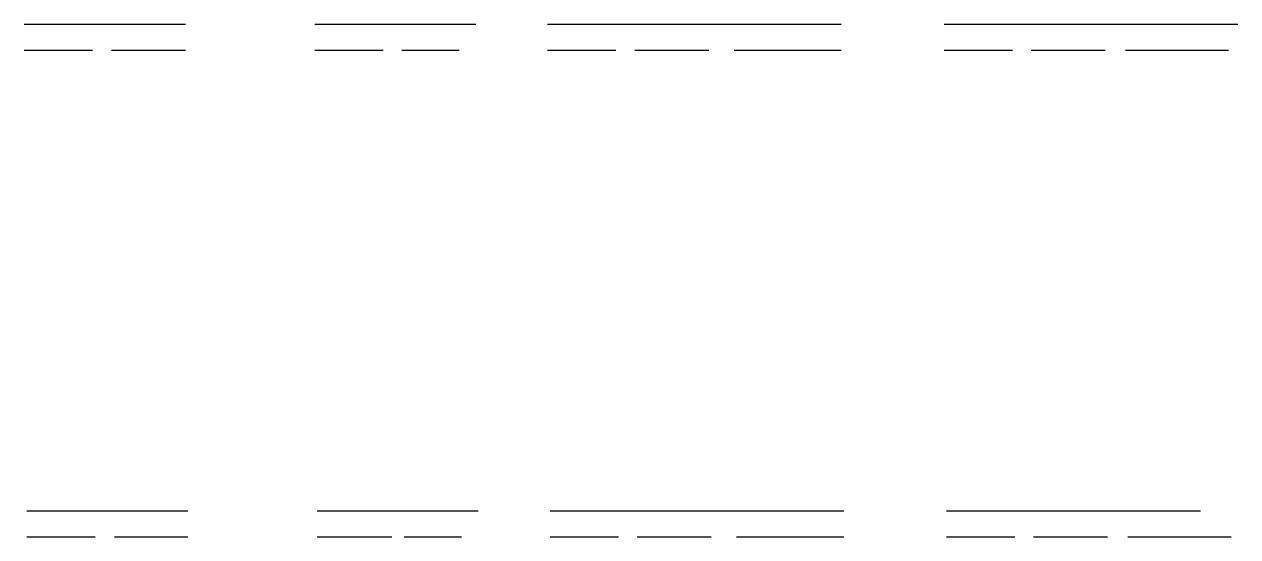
# Model space of a CAD drawing. Extents: x 41 to 950, y 147 to 532.
import ezdxf

# ---------------------------------------------------------------- set-up
doc = ezdxf.new("R2010")
doc.units = 0
doc.layers.add('Waende', color=7, linetype='CONTINUOUS')

msp = doc.modelspace()

# ---------------------------------------------------------------- linework, layer by layer
at = {"layer": 'Waende', "color": 7}
for p, q in [((41.069805, 531.674108), (161.78408, 531.674108)), ((258.72166, 531.671508), (379.43594, 531.671508)), ((433.20504, 531.669518), (653.26781, 531.669518)), ((730.22679, 531.669678), (950.28959, 531.669678)), ((41.101055, 512.283548), (92.31542, 512.283548)), ((106.31975, 512.285018), (161.78408, 512.285018)), ((258.71838, 512.284858), (309.93274, 512.284858)), ((323.96998, 512.286328), (366.93431, 512.286328)), ((433.20504, 512.282868), (484.41941, 512.282868)), ((498.45336, 512.284338), (553.91768, 512.284338)), ((573.05475, 512.286328), (653.26781, 512.286328)), ((730.2235, 512.283028), (781.43787, 512.283028)), ((795.47511, 512.284498), (850.93943, 512.284498)), ((866.07852, 512.282578), (943.46316, 512.282578)), ((42.871712, 166.695768), (163.58599, 166.695768)), ((260.52357, 166.693168), (381.23785, 166.693168)), ((435.00695, 166.691178), (655.0697, 166.691178)), ((732.0287, 166.691338), (922.4814, 166.691338)), ((42.871712, 147.305208), (94.086082, 147.305208)), ((108.60716, 147.305208), (136.05238, 147.305208)), ((136.05238, 147.305208), (163.58599, 147.305208)), ((260.52029, 147.306518), (280.85965, 147.306518)), ((280.85965, 147.306518), (316.44901, 147.306518)), ((325.77189, 147.307988), (368.73622, 147.307988)), ((435.00695, 147.304528), (486.2213, 147.304528)), ((500.2553, 147.305998), (555.7196, 147.305998)), ((574.82299, 147.307988), (622.24391, 147.307988)), ((622.24391, 147.307988), (655.0697, 147.307988)), ((732.0254, 147.304688), (783.2398, 147.304688)), ((797.277, 147.306158), (852.7413, 147.306158)), ((867.8804, 147.304238), (945.2651, 147.304238))]:
    msp.add_line(p, q, dxfattribs=at)

doc.saveas('drawing.dxf')
